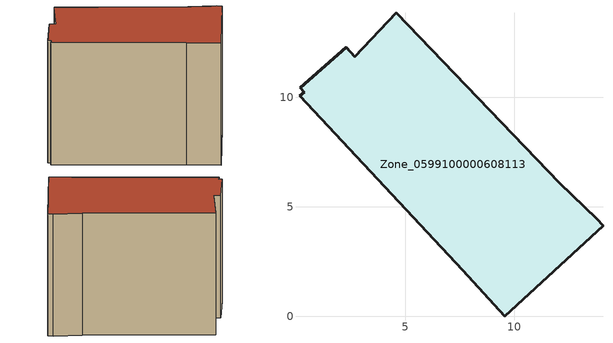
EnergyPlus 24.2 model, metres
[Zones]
Zone_0599100000608113
 floor ground (C_G): 4.6,13.87 12.07,6.08 13.77,4.45 14.05,4.14 9.56,0 7.64,2.1 0.17,10.09 0.4,10.23 0.2,10.45 2.31,12.28 2.7,11.86 z0
 wall outside (C_F): 9.56,0 14.05,4.14 13.77,4.45 12.07,6.08 4.6,13.87 2.7,11.86 2.31,12.28 0.2,10.45 0.4,10.23 0.17,10.09 7.64,2.1 9.56,0 z0:11.3
 roof outside (C_R): 12.07,6.08 4.6,13.87 2.7,11.86 2.31,12.28 0.2,10.45 0.4,10.23 0.17,10.09 7.64,2.1 9.56,0 14.05,4.14 13.77,4.45 z11.3
[BUILDING]
Pand.0599100000608113: North Axis=0; Terrain=City; Loads Convergence Tolerance Value=0.04; Temperature Convergence Tolerance Value=0.4; Solar Distribution=FullExterior; Maximum Number of Warmup Days=25; Minimum Number of Warmup Days=1
[Site:Location]
Rotterdam.The.Hague.AP_ZH_NLD Design_Conditions: Latitude=51.96; Longitude=4.45; Time Zone=1; Elevation=-4.5
[SITE:GROUNDTEMPERATURE:BUILDINGSURFACE]
18, 18, 18, 18, 18, 18, 18, 18, 18, 18, 18, 18
[MATERIAL] Thermal Absorptance=0.9; Solar Absorptance=0.7; Visible Absorptance=0.7
Name | Roughness | Thickness | Conductivity | Density | Specific Heat
G.TI.1946 | MediumSmooth | 0.15 | 1 | 540 | 1210
F.TI.1946 | Rough | 0.3 | 0.857143 | 1920 | 840
R.TI.1946 | MediumRough | 0.2 | 0.1 | 1500 | 1000
[CONSTRUCTION]
C_G: G.TI.1946
C_F: F.TI.1946
C_R: R.TI.1946
[ZONE]
Zone_0599100000608113: Type=1; Multiplier=1; Ceiling Height=Autocalculate; Volume=Autocalculate; Floor Area=autocalculate; Part of Total Floor Area=Yes
[ZONEINFILTRATION:DESIGNFLOWRATE]
Infil_Zone_0599100000608113: Zone or ZoneList or Space or SpaceList=Zone_0599100000608113; Schedule=AlwaysOn; Design Flow Rate Calculation Method=Flow/Area; Flow Rate per Floor Area=0.003; Constant Term Coefficient=1; Temperature Term Coefficient=0; Velocity Term Coefficient=0; Velocity Squared Term Coefficient=0
[HVACTEMPLATE:ZONE:IDEALLOADSAIRSYSTEM]
Zone_0599100000608113: Maximum Heating Supply Air Temperature=50; Minimum Cooling Supply Air Temperature=13; Maximum Heating Supply Air Humidity Ratio=0.0156; Minimum Cooling Supply Air Humidity Ratio=0.0077; Heating Limit=NoLimit; Cooling Limit=NoLimit; Dehumidification Control Type=ConstantSensibleHeatRatio; Cooling Sensible Heat Ratio=0.7; Dehumidification Setpoint=60; Humidification Control Type=None; Humidification Setpoint=30; Outdoor Air Method=None; Outdoor Air Flow Rate per Person=0.00944; Outdoor Air Flow Rate per Zone Floor Area=0; Outdoor Air Flow Rate per Zone=0; Demand Controlled Ventilation Type=None; Outdoor Air Economizer Type=NoEconomizer; Heat Recovery Type=None; Sensible Heat Recovery Effectiveness=0.7; Latent Heat Recovery Effectiveness=0.65
[ZONECONTROL:THERMOSTAT]
ThermostatControl_Zone_0599100000608113: Zone or ZoneList=Zone_0599100000608113; Control Type Schedule=DualSetpointControlType; Control 1=Thermostat_Zone_0599100000608113; Temperature Difference Between Cutout And Setpoint=0
[THERMOSTATSETPOINT:DUALSETPOINT]
Thermostat_Zone_0599100000608113: Heating Setpoint Temperature Schedule=HeatingSetpoint_Zone_0599100000608113; Cooling Setpoint Temperature Schedule=CoolingSetpoint_Zone_0599100000608113
[SCHEDULE:COMPACT]
HeatingSetpoint_Zone_0599100000608113: Through: 12/31, For: AllDays, Until: 24:00, 21
CoolingSetpoint_Zone_0599100000608113: Through: 12/31, For: AllDays, Until: 24:00, 24
DualSetpointControlType: Through: 12/31, For: AllDays, Until: 24:00, 4
AlwaysOn: Through: 12/31, For: AllDays, Until: 24:00, 1
